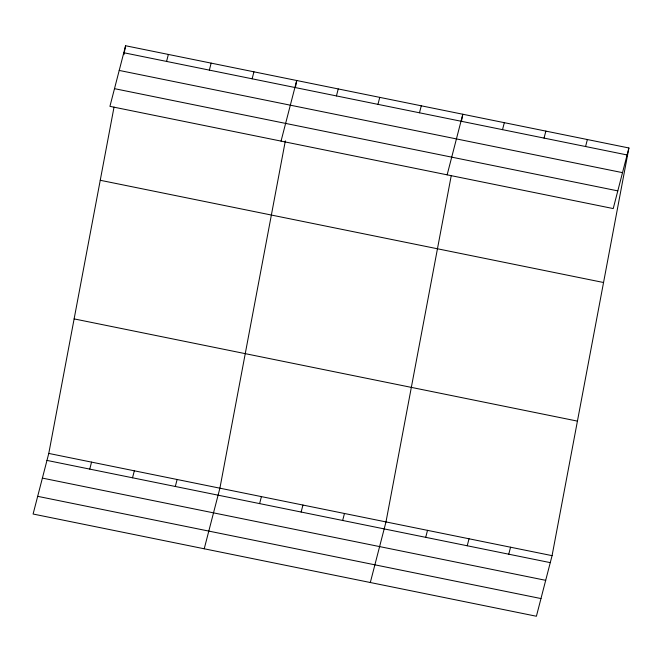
<?xml version="1.0" encoding="UTF-8"?>
<svg xmlns="http://www.w3.org/2000/svg" width="662" height="662" viewBox="0 0 662 662"><rect width="100%" height="100%" fill="white"/><g stroke="black" fill="none" stroke-linecap="round" stroke-linejoin="round"><path stroke-width="0.99" d="M628.9 147.974L613.227 208.571L109.925 106.35L125.598 45.752L628.9 147.974L552.075 555.65L536.402 616.248L33.1 514.026L48.773 453.429L114.038 107.079M123.918 54.656L125.598 45.752M285.347 140.849L219.9 488.184L204.227 548.781M295.418 87.434L296.717 80.507L281.044 141.105M451.252 175.571L385.987 521.913L370.315 582.519M461.505 121.163L462.812 114.236L447.14 174.842M166.567 61.425L168.371 54.441M89.751 469.101L91.555 462.117M209.349 70.114L211.153 63.13M132.524 477.79L134.336 470.806M252.131 78.803L253.935 71.819M175.306 486.479L177.118 479.495M336.437 95.924L338.241 88.94M259.612 503.6L261.416 496.616M377.961 104.356L379.765 97.372M301.136 512.032L302.939 505.048M419.476 112.788L421.289 105.804M342.659 520.464L344.463 513.48M502.524 129.661L504.328 122.669M425.707 537.337L427.511 530.345M544.048 138.093L545.852 131.109M467.223 545.769L469.035 538.785M585.572 146.525L587.376 139.541M508.747 554.202L510.559 547.217M123.786 52.737L627.096 154.958M119.21 70.429L622.52 172.65M114.501 88.658L617.803 190.879M100.243 180.279L603.545 282.508M74.127 318.894L577.429 421.115M48.773 453.429L552.075 555.65M46.969 460.413L550.271 562.634M42.393 478.105L545.695 580.326M37.676 496.334L540.978 598.556"/></g></svg>
